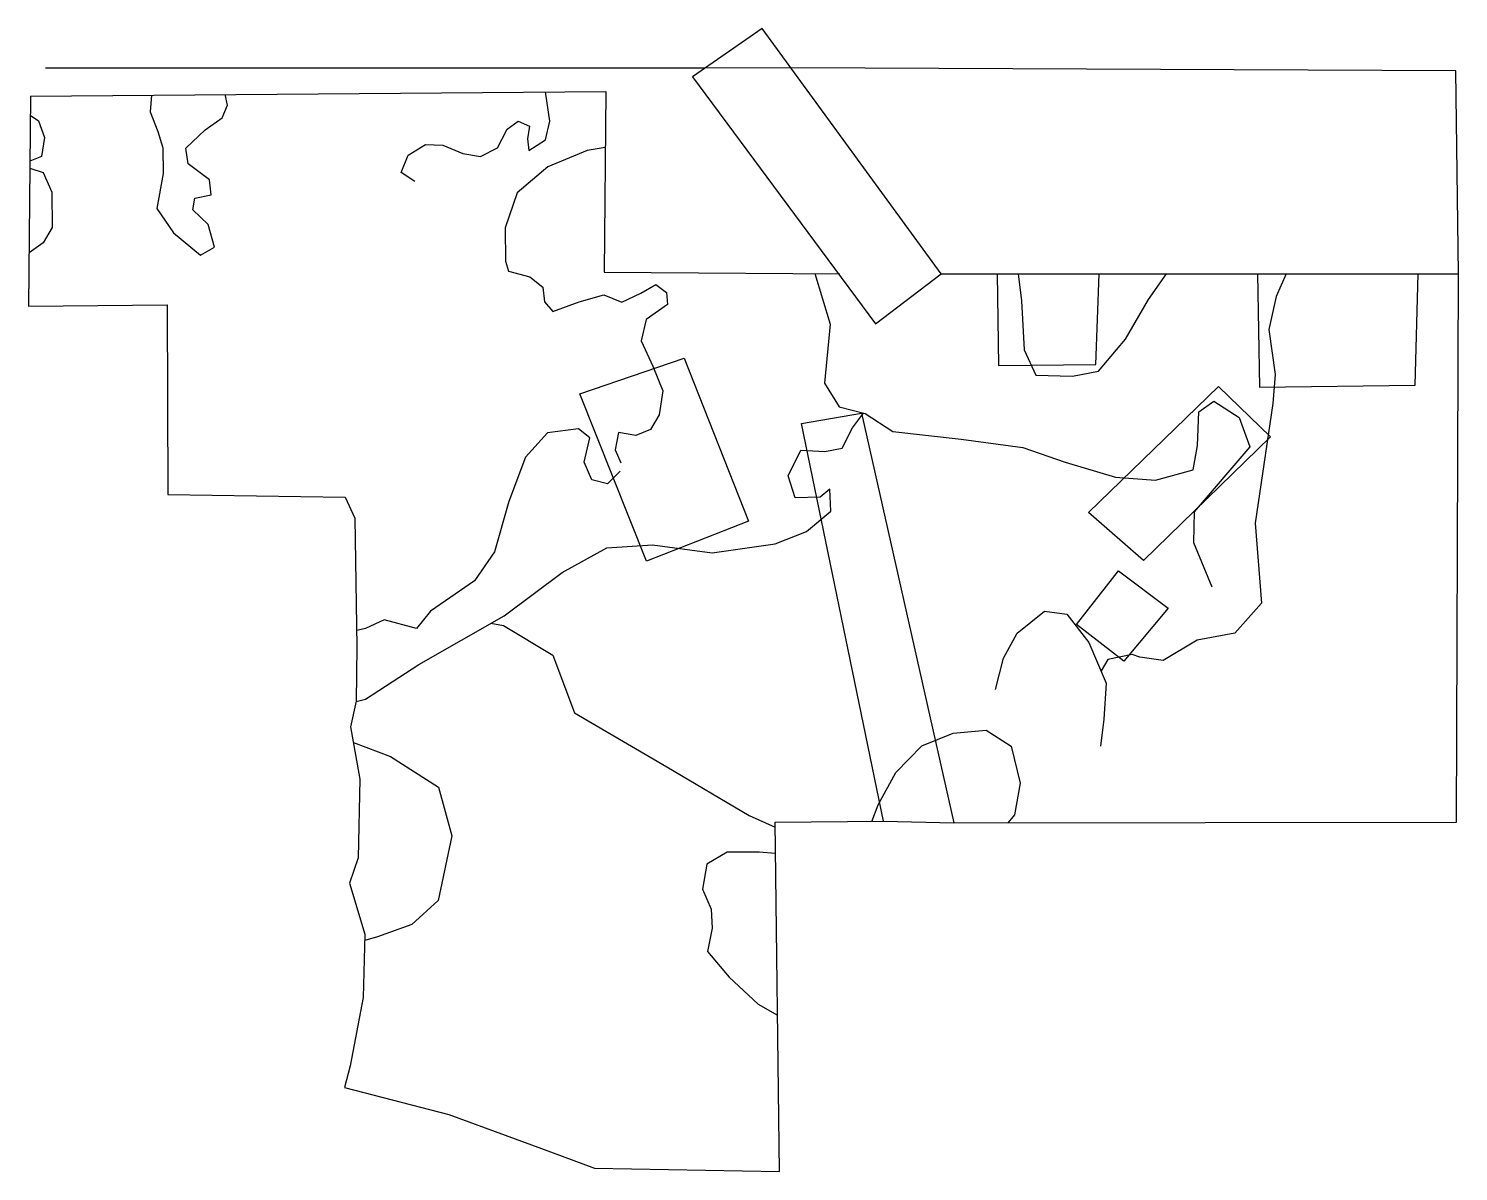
# Model space of a CAD drawing. Header units: metres. Extents: x 6.5 to 13.71, y -17.56 to -11.8.
import ezdxf

# ---------------------------------------------------------------- set-up
doc = ezdxf.new("R2010")
doc.units = ezdxf.units.M
doc.header["$LTSCALE"] = 25
doc.header["$MEASUREMENT"] = 0
doc.linetypes.add('GESTRICHELT', pattern=[0.75, 0.5, -0.25])
doc.linetypes.add('STRICHPUNKTX2', pattern=[2, 1, -0.5, 0, -0.5])
for name, color, linetype in [('BEFUND', 1, 'CONTINUOUS'), ('BEFUND_UNSICHER', 1, 'GESTRICHELT'), ('GRABUNGSGRENZE', 3, 'STRICHPUNKTX2')]:
    doc.layers.add(name, color=color, linetype=linetype)

msp = doc.modelspace()

# ---------------------------------------------------------------- linework, layer by layer
at = {"layer": 'BEFUND'}
for points in [[(8.4489, -12.5681), (8.3794, -12.5232), (8.4142, -12.4354), (8.502, -12.3813), (8.5898, -12.3844), (8.6909, -12.4263), (8.7787, -12.4416), (8.8645, -12.3978), (8.9145, -12.3039), (8.9687, -12.2641), (9.0268, -12.2886), (9.0166, -12.3529), (9.0227, -12.4121), (9.1075, -12.358), (9.1289, -12.2631), (9.1072, -12.1166)], [(7.1191, -12.1327), (7.1125, -12.2175), (7.1512, -12.3165), (7.1767, -12.3982), (7.1777, -12.5279), (7.146, -12.7045), (7.2307, -12.8271), (7.3675, -12.9405), (7.4379, -12.8986), (7.4053, -12.7853), (7.3288, -12.7117), (7.338, -12.6525), (7.4207, -12.6352), (7.4115, -12.5596), (7.3043, -12.4789), (7.2921, -12.3993), (7.3902, -12.3074), (7.4759, -12.2472), (7.5035, -12.1839), (7.4912, -12.1297)], [(6.5082, -12.2328), (6.5489, -12.2622), (6.5805, -12.346), (6.5641, -12.4419), (6.5061, -12.4656)], [(9.4092, -12.3962), (9.3168, -12.4112), (9.1197, -12.4949), (8.9644, -12.6245), (8.9031, -12.8021), (8.9061, -12.9706), (8.9204, -13.0196), (9.0286, -13.0482), (9.094, -13.1003), (9.1031, -13.1759), (9.1439, -13.2239), (9.2767, -13.1749), (9.4023, -13.1392), (9.4921, -13.176), (9.5881, -13.1311), (9.6637, -13.0882), (9.7178, -13.1281), (9.7229, -13.1893), (9.6146, -13.2638), (9.5901, -13.3721), (9.6493, -13.4997), (9.6992, -13.6233), (9.6808, -13.7458), (9.6379, -13.8183), (9.5624, -13.8499), (9.4756, -13.8345), (9.4592, -13.9213), (9.4878, -13.9877)], [(6.5058, -12.5004), (6.5723, -12.5226), (6.6171, -12.6227), (6.6181, -12.8003), (6.5732, -12.8779), (6.502, -12.9273)], [(11.4926, -13.0344), (11.5096, -13.1705), (11.5218, -13.4166), (11.581, -13.5442), (11.7668, -13.5504), (11.8975, -13.5249), (12.0334, -13.3627), (12.1498, -13.1626), (12.2403, -13.0341)], [(8.1515, -15.192), (8.1999, -15.1798), (8.4675, -15.0043), (8.8994, -14.7584), (9.1915, -14.54), (9.4172, -14.4165), (9.6479, -14.4002), (9.9481, -14.4412), (10.2667, -14.3964), (10.4249, -14.3331), (10.5465, -14.231), (10.5414, -14.1197), (10.4924, -14.1596), (10.3668, -14.1646), (10.3321, -14.0533), (10.3955, -13.9226), (10.516, -13.9298), (10.6048, -13.9125), (10.6559, -13.8114), (10.7113, -13.7366)], [(9.4837, -14.0296), (9.4204, -14.0939), (9.3407, -14.0724), (9.302, -13.9835), (9.3306, -13.861), (9.2744, -13.8161), (9.1172, -13.8365), (9.0059, -13.9589), (8.9221, -14.1825), (8.8495, -14.4357), (8.7494, -14.5827), (8.5268, -14.7358), (8.4573, -14.8225), (8.294, -14.7786), (8.2, -14.8235), (8.1548, -14.8327)], [(11.3773, -15.1298), (11.4172, -14.9726), (11.4876, -14.847), (11.6245, -14.7348), (11.7378, -14.7501), (11.8491, -14.8931), (11.9368, -15.0994), (11.9245, -15.2811), (11.9071, -15.4159)], [(10.7538, -15.7957), (10.7859, -15.7126), (10.8748, -15.5493), (11.0055, -15.4156), (11.1648, -15.3513), (11.3313, -15.336), (11.4568, -15.4167), (11.5017, -15.6026), (11.4731, -15.7629), (11.442, -15.8022)], [(8.1384, -15.3982), (8.3254, -15.4688), (8.5673, -15.6241), (8.6356, -15.8681), (8.5661, -16.1958), (8.4323, -16.3163), (8.2597, -16.3785), (8.1955, -16.3961)], [(10.2682, -15.9586), (10.1855, -15.9513), (10.0232, -15.9513), (9.921, -16.0125), (9.8996, -16.1381), (9.9434, -16.2392), (9.9475, -16.3341), (9.924, -16.4515), (10.0342, -16.5823), (10.1801, -16.7171), (10.2783, -16.7727)]]:
    msp.add_lwpolyline(points, dxfattribs=at)
at = {"layer": 'BEFUND_UNSICHER'}
for points in [[(10.4665, -13.0326), (10.5427, -13.2876), (10.515, -13.5858), (10.5895, -13.7042), (10.7202, -13.739), (10.859, -13.8299), (11.2041, -13.8678), (11.5155, -13.9097), (11.7299, -13.9833), (11.9831, -14.06), (12.1842, -14.0743), (12.3742, -14.0223), (12.3967, -13.8998), (12.4028, -13.7293), (12.4784, -13.6762), (12.607, -13.758), (12.6601, -13.9071), (12.3792, -14.2347), (12.3771, -14.3899), (12.4699, -14.6135)], [(12.8446, -13.0338), (12.7941, -13.1485), (12.7573, -13.3149), (12.7878, -13.5416), (12.7765, -13.6886), (12.6885, -14.292), (12.7201, -14.6943), (12.5852, -14.8464), (12.3953, -14.882), (12.2238, -14.9841), (12.1053, -14.9667), (12.0665, -14.9534), (11.944, -14.9789), (11.9104, -15.0373)], [(8.8319, -14.7968), (8.8963, -14.8084), (9.1444, -14.9575), (9.2535, -15.2486), (9.719, -15.5203), (10.1355, -15.7655), (10.2665, -15.8248)]]:
    msp.add_lwpolyline(points, dxfattribs=at)
at = {"layer": 'GRABUNGSGRENZE', "flags": 128}
for points in [[(9.8488, -12.0397), (10.7724, -13.2857), (11.1033, -13.0346), (10.2012, -11.7968), (9.8488, -12.0397)], [(6.5091, -12.1377), (6.4995, -13.1975), (7.1989, -13.1895), (7.2017, -14.1472), (8.0971, -14.1608), (8.1461, -14.266), (8.1561, -14.9153), (8.1519, -15.19), (8.1243, -15.3186), (8.1712, -15.5831), (8.1618, -15.9803), (8.1189, -16.1079), (8.1964, -16.3652), (8.1871, -16.6848), (8.1227, -17.0298), (8.0941, -17.1381), (8.6199, -17.2751), (9.0864, -17.4467), (9.3549, -17.5448), (10.2881, -17.5615), (10.2662, -15.7992), (10.8124, -15.7953), (11.1667, -15.8026), (13.7029, -15.7993), (13.713, -13.0334), (13.7001, -12.0104), (10.3471, -11.995), (9.9122, -11.9958), (6.5153, -11.9968)], [(6.5091, -12.1377), (9.4118, -12.1141), (9.4033, -13.0259), (10.5918, -13.0334)], [(11.3856, -13.0345), (11.3931, -13.4962), (11.8842, -13.4912), (11.901, -13.0342)], [(12.6995, -13.0339), (12.7092, -13.6049), (13.4954, -13.5949), (13.5095, -13.0335)], [(9.2806, -13.6395), (9.8075, -13.4589), (10.1309, -14.282), (9.6163, -14.4829), (9.2806, -13.6395)], [(11.8472, -14.2386), (12.5029, -13.6017), (12.7642, -13.856), (12.1249, -14.4797), (11.8472, -14.2386)], [(10.8124, -15.7953), (10.3996, -13.7889), (10.7018, -13.7369), (11.1667, -15.8026)], [(11.9983, -14.5327), (12.2494, -14.7196), (12.0257, -14.9871), (11.7858, -14.8032), (11.9983, -14.5327)]]:
    msp.add_lwpolyline(points, dxfattribs=at)
at = {"layer": 'GRABUNGSGRENZE'}
msp.add_lwpolyline([(11.1033, -13.0346), (13.713, -13.0334)], dxfattribs=at)

doc.saveas('drawing.dxf')
